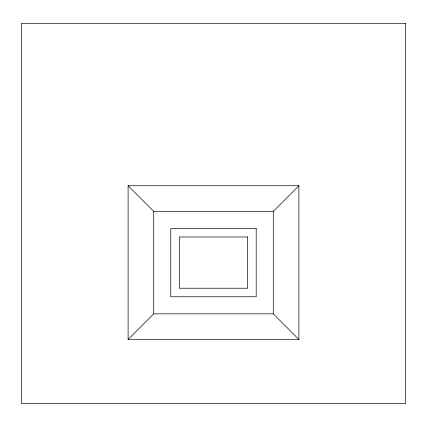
<?xml version="1.0" encoding="UTF-8"?>
<svg xmlns="http://www.w3.org/2000/svg" width="427" height="427" viewBox="0 0 427 427"><rect width="100%" height="100%" fill="white"/><g stroke="black" fill="none" stroke-linecap="round" stroke-linejoin="round"><path stroke-width="0.64" d="M128.1 339.465L153.72 313.845L273.28 313.845L298.9 339.465L298.9 185.745L128.1 185.745L128.1 339.465L298.9 339.465M128.1 185.745L153.72 211.365L273.28 211.365L298.9 185.745M273.28 211.365L273.28 313.845M153.72 211.365L153.72 313.845M405.65 23.485L21.35 23.485L21.35 403.515L405.65 403.515L405.65 23.485M256.2 228.445L170.8 228.445L170.8 296.765L256.2 296.765L256.2 228.445M247.66 236.985L179.34 236.985L179.34 288.225L247.66 288.225L247.66 236.985"/></g></svg>
